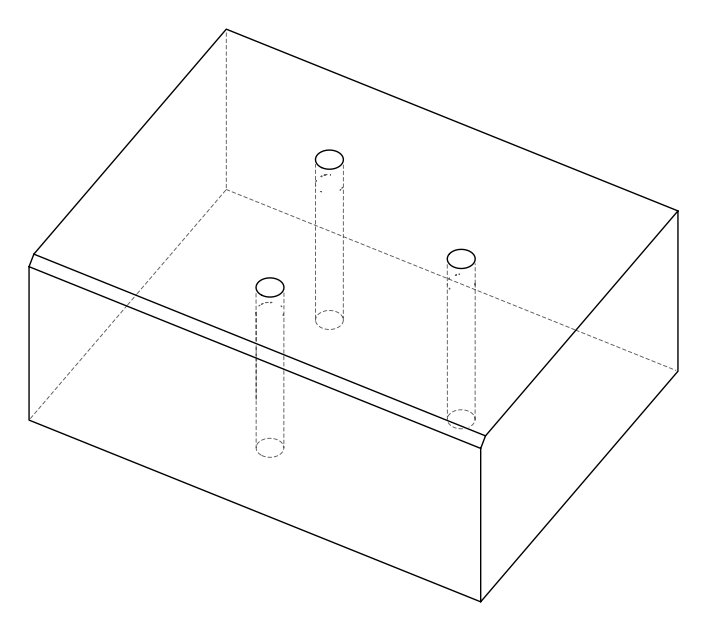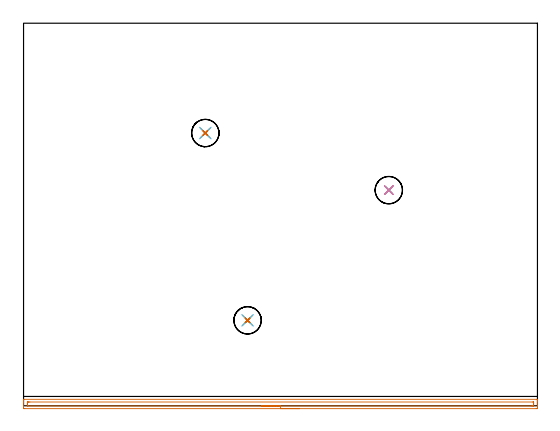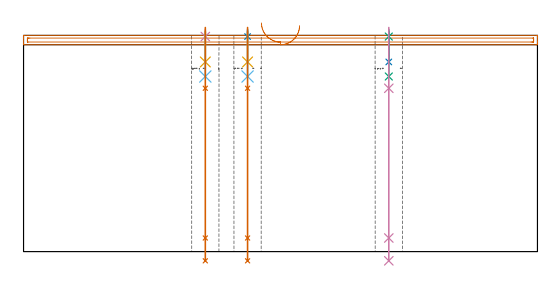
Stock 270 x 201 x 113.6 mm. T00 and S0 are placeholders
(PLAN: 13 operations, 10 tool changes, 7.1 min)
(1 AREA_MILL | FG_CHAMFER_SURFACE | UGT0205_001 | 4.5 min | 3247 mm3)
(2 SPOT_DRILL | STEP1HOLE | NXT0321_9005460120000 | 0.03 min | 2 mm3)
(3 SPOT_DRILL_1 | STEP1HOLE_1 | NXT0321_9005460120000 | 0.03 min | 1 mm3)
(4 SPOT_DRILL_2 | STEP1HOLE_2 | NXT0321_9005460120000 | 0.03 min | 1 mm3)
(5 DRILL_BLIND_HOLE_INTO_CENTER | STEP1HOLE | NXT0301_064 | 0.07 min | 866 mm3)
(6 DRILL_TO_ENLARGE_BLIND_HOLE | STEP1HOLE | UGT0301_276 | 0.1 min | 2177 mm3)
(7 GUN_DRILL_THROUGH_HOLE | STEP1HOLE | UGT0307_011 | 0.67 min | 15219 mm3)
(8 DRILL_BLIND_HOLE_INTO_CENTER_1 | STEP1HOLE_1 | NXT0301_064 | 0.07 min | 867 mm3)
(9 DRILL_TO_ENLARGE_BLIND_HOLE_1 | STEP1HOLE_1 | UGT0301_276 | 0.1 min | 2175 mm3)
(10 GUN_DRILL_THROUGH_HOLE_1 | STEP1HOLE_1 | UGT0307_011 | 0.67 min | 15220 mm3)
(11 DRILL_BLIND_HOLE_INTO_CENTER_2 | STEP1HOLE_2 | NXT0301_064 | 0.07 min | 865 mm3)
(12 DRILL_TO_ENLARGE_BLIND_HOLE_2 | STEP1HOLE_2 | UGT0301_276 | 0.1 min | 2174 mm3)
(13 GUN_DRILL_THROUGH_HOLE_2 | STEP1HOLE_2 | UGT0307_011 | 0.67 min | 15221 mm3)
(TOOL UGT0205_001 | Chamfer Mill 20 x 3 x 45 deg. | D20 FL50 Z2)
(TOOL NXT0321_9005460120000 | NC Spot Drill, 142deg, 12mm, Carbide, Uncoated | D12 PA142 FL30 Z2)
(TOOL NXT0301_064 | Carbide Drill 9.3mm [860.1-0930-028A1-MM 2214] | D9.3 PA140 FL47 Z2)
(TOOL UGT0301_276 | Twist Drill 14.4 mm | D14.4 PA118 FL114 Z2)
(TOOL UGT0307_011 | Gun Drill 14.3 mm | D14.3 PA130 FL24 Z1)
(OP 1 AREA_MILL)
G17 G21 G94 G90
T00 M6
G54
G17 G0 G90 X145. Y-1.5 S1061 M3
G43 Z123.6 H0
Z118.7
G94 G1 X144.962 Z117.828 F250.
X144.848 Z116.963
X144.659 Z116.112
X144.397 Z115.28
X144.063 Z114.474
X143.66 Z113.7
X143.192 Z112.964
X142.661 Z112.272
X142.071 Z111.629
X141.428 Z111.04
X140.736 Z110.508
X140. Z110.04
X139.226 Z109.637
X138.42 Z109.303
X137.588 Z109.041
X136.737 Z108.852
X135.872 Z108.738
X135. Z108.7
X0.612
X0.329 Y-1.498
X0.01 Y-1.493 Z108.702
X0. Y-1.223 Z108.973
Y1.931 Z112.127
Y2.253 Z112.448
Y2.899 Z113.098
Y3.194 Z113.393
X0.002 Y3.298 Z113.49
X0.01 Y3.397 Z113.588
X0.166 Y3.4 Z113.6
X269.834
X269.99 Y3.397 Z113.588
X269.997 Y3.345 Z113.536
X269.999 Y3.297 Z113.489
X270. Y3.194 Z113.393
Y2.898 Z113.098
Y2.253 Z112.448
Y0.193 Z110.39
Y-0.354 Z109.841
Y-0.949 Z109.246
X269.997 Y-1.223 Z108.973
X269.99 Y-1.493 Z108.702
X269.671 Y-1.498 Z108.7
X269.388 Y-1.5
X135.
Y-0.086 Z110.114
X2.398 Y-0.085 Z110.115
X2.121 Y-0.084 Z110.116
X2.042 Y-0.081 Z110.119
X2.01 Y-0.079 Z110.121
X2.008 Y-0.061 Z110.139
X2.002 Y0.032 Z110.232
X2. Y0.515 Z110.715
Y0.903 Z111.103
X2.001 Y1.384 Z111.584
X2.003 Y1.769 Z111.969
X2.01 Y1.901 Z112.101
X2.021 Y1.979 Z112.179
X2.09 Y1.98 Z112.18
X2.398 Y1.984 Z112.184
X2.674 Y1.985 Z112.185
X3.291 Y1.986 Z112.186
X267.602 Y1.985 Z112.185
X267.879 Y1.984 Z112.184
X267.958 Y1.981 Z112.181
X267.989 Y1.979 Z112.179
X267.992 Y1.961 Z112.161
X267.998 Y1.868 Z112.068
X268. Y1.384 Z111.584
Y0.997 Z111.197
X267.999 Y0.515 Z110.715
X267.997 Y0.131 Z110.331
X267.99 Y-0.001 Z110.199
X267.979 Y-0.079 Z110.121
X267.91 Y-0.081 Z110.119
X267.602 Y-0.084 Z110.116
X267.326 Y-0.085 Z110.115
X266.709 Y-0.086 Z110.114
X135.
X134.129 Z110.152
X133.264 Z110.266
X132.412 Z110.455
X131.58 Z110.717
X130.774 Z111.051
X130. Z111.454
X129.264 Z111.923
X128.572 Z112.454
X127.929 Z113.043
X127.34 Z113.686
X126.809 Z114.378
X126.34 Z115.114
X125.937 Z115.888
X125.603 Z116.694
X125.341 Z117.526
X125.152 Z118.378
X125.038 Z119.243
X125. Z120.114
G0 Z123.6
M5
M2
(OP 2 SPOT_DRILL)
G17 G21 G94 G90
T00 M6
G54
G17 G0 G90 X117.7 Y44.9 S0 M3
G43 Z123.6 H0
G94 G81 G98 Z112.985 F250. R116.6
G80
M5
M2
(OP 3 SPOT_DRILL_1)
G17 G21 G94 G90
T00 M6
G54
G17 G0 G90 X191.9 Y113.3 S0 M3
G43 Z123.6 H0
G94 G81 G98 Z112.985 F250. R116.6
G80
M5
M2
(OP 4 SPOT_DRILL_2)
G17 G21 G94 G90
T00 M6
G54
G17 G0 G90 X95.5 Y143.3 S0 M3
G43 Z123.6 H0
G94 G81 G98 Z112.985 F250. R116.6
G80
M5
M2
(OP 5 DRILL_BLIND_HOLE_INTO_CENTER)
G17 G21 G94 G90
T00 M6
G54
G17 G0 G90 X117.7 Y44.9 S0 M3
G43 Z123.6 H1
G94 G81 G98 Z99.65 F250. R115.6
G80
M5
M2
(OP 6 DRILL_TO_ENLARGE_BLIND_HOLE)
G17 G21 G94 G90
T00 M6
G54
G17 G0 G90 X117.7 Y44.9 S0 M3
G43 Z123.6 H0
G94 G81 G98 Z92. F250. R115.6
G80
M5
M2
(OP 7 GUN_DRILL_THROUGH_HOLE)
G17 G21 G94 G90
T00 M6
G54
G17 G0 G90 X117.7 Y44.9 M8
G43 Z123.6 H0
Z117.746
S716 M3
G94 G1 Z85.812 F125. M26
G4 X.084
Z7.15 F250.
G4 X.084
Z-4.834 F125.
G4 X.084
M5
M9
G0 Z117.746
Z123.6
M2
(OP 8 DRILL_BLIND_HOLE_INTO_CENTER_1)
G17 G21 G94 G90
T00 M6
G54
G17 G0 G90 X191.9 Y113.3 S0 M3
G43 Z123.6 H1
G94 G81 G98 Z99.65 F250. R115.6
G80
M5
M2
(OP 9 DRILL_TO_ENLARGE_BLIND_HOLE_1)
G17 G21 G94 G90
T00 M6
G54
G17 G0 G90 X191.9 Y113.3 S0 M3
G43 Z123.6 H0
G94 G81 G98 Z92. F250. R115.6
G80
M5
M2
(OP 10 GUN_DRILL_THROUGH_HOLE_1)
G17 G21 G94 G90
T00 M6
G54
G17 G0 G90 X191.9 Y113.3 M8
G43 Z123.6 H0
Z117.746
S716 M3
G94 G1 Z85.812 F125. M26
G4 X.084
Z7.15 F250.
G4 X.084
Z-4.834 F125.
G4 X.084
M5
M9
G0 Z117.746
Z123.6
M2
(OP 11 DRILL_BLIND_HOLE_INTO_CENTER_2)
G17 G21 G94 G90
T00 M6
G54
G17 G0 G90 X95.5 Y143.3 S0 M3
G43 Z123.6 H1
G94 G81 G98 Z99.65 F250. R115.6
G80
M5
M2
(OP 12 DRILL_TO_ENLARGE_BLIND_HOLE_2)
G17 G21 G94 G90
T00 M6
G54
G17 G0 G90 X95.5 Y143.3 S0 M3
G43 Z123.6 H0
G94 G81 G98 Z92. F250. R115.6
G80
M5
M2
(OP 13 GUN_DRILL_THROUGH_HOLE_2)
G17 G21 G94 G90
T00 M6
G54
G17 G0 G90 X95.5 Y143.3 M8
G43 Z123.6 H0
Z117.746
S716 M3
G94 G1 Z85.812 F125. M26
G4 X.084
Z7.15 F250.
G4 X.084
Z-4.834 F125.
G4 X.084
M5
M9
G0 Z117.746
Z123.6
M2
